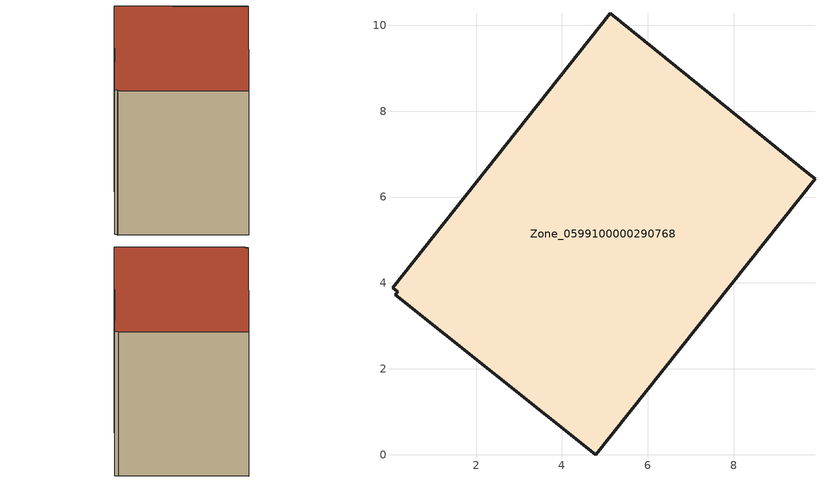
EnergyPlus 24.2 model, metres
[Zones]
Zone_0599100000290768
 floor ground (C_G): 5.12,10.28 9.76,6.53 9.89,6.43 4.79,0 0.12,3.73 0.17,3.79 0.05,3.88 z0.58
 wall outside (C_F): 5.12,10.28 0.05,3.88 0.17,3.79 0.12,3.73 4.79,0 9.89,6.43 9.76,6.53 5.12,10.28 z0.58:8.02
 roof outside (C_R): 9.76,6.53 5.12,10.28 0.05,3.88 0.17,3.79 0.12,3.73 4.79,0 9.89,6.43 z8.02
[BUILDING]
Pand.0599100000290768: North Axis=0; Terrain=City; Loads Convergence Tolerance Value=0.04; Temperature Convergence Tolerance Value=0.4; Solar Distribution=FullExterior; Maximum Number of Warmup Days=25; Minimum Number of Warmup Days=1
[Site:Location]
Rotterdam.The.Hague.AP_ZH_NLD Design_Conditions: Latitude=51.96; Longitude=4.45; Time Zone=1; Elevation=-4.5
[SITE:GROUNDTEMPERATURE:BUILDINGSURFACE]
18, 18, 18, 18, 18, 18, 18, 18, 18, 18, 18, 18
[MATERIAL] Thermal Absorptance=0.9; Solar Absorptance=0.7; Visible Absorptance=0.7
Name | Roughness | Thickness | Conductivity | Density | Specific Heat
G.TI.1965-1974 | MediumSmooth | 0.15 | 0.882353 | 540 | 1210
F.TI.1965-1974 | Rough | 0.3 | 0.697674 | 1920 | 840
R.TI.1965-1974 | MediumRough | 0.2 | 0.232558 | 1500 | 1000
[CONSTRUCTION]
C_G: G.TI.1965-1974
C_F: F.TI.1965-1974
C_R: R.TI.1965-1974
[ZONE]
Zone_0599100000290768: Type=1; Multiplier=1; Ceiling Height=Autocalculate; Volume=Autocalculate; Floor Area=autocalculate; Part of Total Floor Area=Yes
[ZONEINFILTRATION:DESIGNFLOWRATE]
Infil_Zone_0599100000290768: Zone or ZoneList or Space or SpaceList=Zone_0599100000290768; Schedule=AlwaysOn; Design Flow Rate Calculation Method=Flow/Area; Flow Rate per Floor Area=0.003; Constant Term Coefficient=1; Temperature Term Coefficient=0; Velocity Term Coefficient=0; Velocity Squared Term Coefficient=0
[HVACTEMPLATE:ZONE:IDEALLOADSAIRSYSTEM]
Zone_0599100000290768: Maximum Heating Supply Air Temperature=50; Minimum Cooling Supply Air Temperature=13; Maximum Heating Supply Air Humidity Ratio=0.0156; Minimum Cooling Supply Air Humidity Ratio=0.0077; Heating Limit=NoLimit; Cooling Limit=NoLimit; Dehumidification Control Type=ConstantSensibleHeatRatio; Cooling Sensible Heat Ratio=0.7; Dehumidification Setpoint=60; Humidification Control Type=None; Humidification Setpoint=30; Outdoor Air Method=None; Outdoor Air Flow Rate per Person=0.00944; Outdoor Air Flow Rate per Zone Floor Area=0; Outdoor Air Flow Rate per Zone=0; Demand Controlled Ventilation Type=None; Outdoor Air Economizer Type=NoEconomizer; Heat Recovery Type=None; Sensible Heat Recovery Effectiveness=0.7; Latent Heat Recovery Effectiveness=0.65
[ZONECONTROL:THERMOSTAT]
ThermostatControl_Zone_0599100000290768: Zone or ZoneList=Zone_0599100000290768; Control Type Schedule=DualSetpointControlType; Control 1=Thermostat_Zone_0599100000290768; Temperature Difference Between Cutout And Setpoint=0
[THERMOSTATSETPOINT:DUALSETPOINT]
Thermostat_Zone_0599100000290768: Heating Setpoint Temperature Schedule=HeatingSetpoint_Zone_0599100000290768; Cooling Setpoint Temperature Schedule=CoolingSetpoint_Zone_0599100000290768
[SCHEDULE:COMPACT]
HeatingSetpoint_Zone_0599100000290768: Through: 12/31, For: AllDays, Until: 24:00, 21
CoolingSetpoint_Zone_0599100000290768: Through: 12/31, For: AllDays, Until: 24:00, 24
DualSetpointControlType: Through: 12/31, For: AllDays, Until: 24:00, 4
AlwaysOn: Through: 12/31, For: AllDays, Until: 24:00, 1
